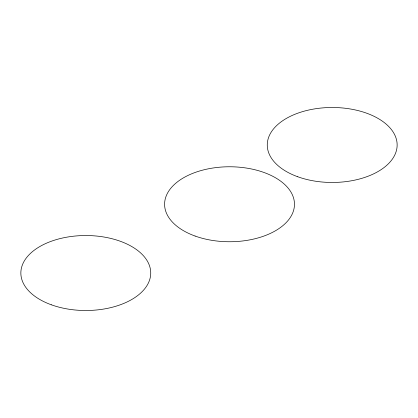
<?xml version="1.0" encoding="UTF-8"?>
<svg xmlns="http://www.w3.org/2000/svg" width="418" height="418" viewBox="0 0 418 418"><rect width="100%" height="100%" fill="white"/><g stroke="black" fill="none" stroke-linecap="round" stroke-linejoin="round"><path stroke-width="0.63" d="M195.107 236.045A64.936 37.489 0 0 0 294.429 205.578A64.936 37.489 0 0 0 199.067 171.15A64.936 37.489 0 0 0 195.107 236.045M297.778 176.767A64.936 37.489 0 0 0 397.1 146.3A64.936 37.489 0 0 0 301.739 111.872A64.936 37.489 0 0 0 297.778 176.767M51.367 304.806A64.936 37.489 0 0 0 150.689 274.339A64.936 37.489 0 0 0 55.328 239.911A64.936 37.489 0 0 0 51.367 304.806"/></g></svg>
